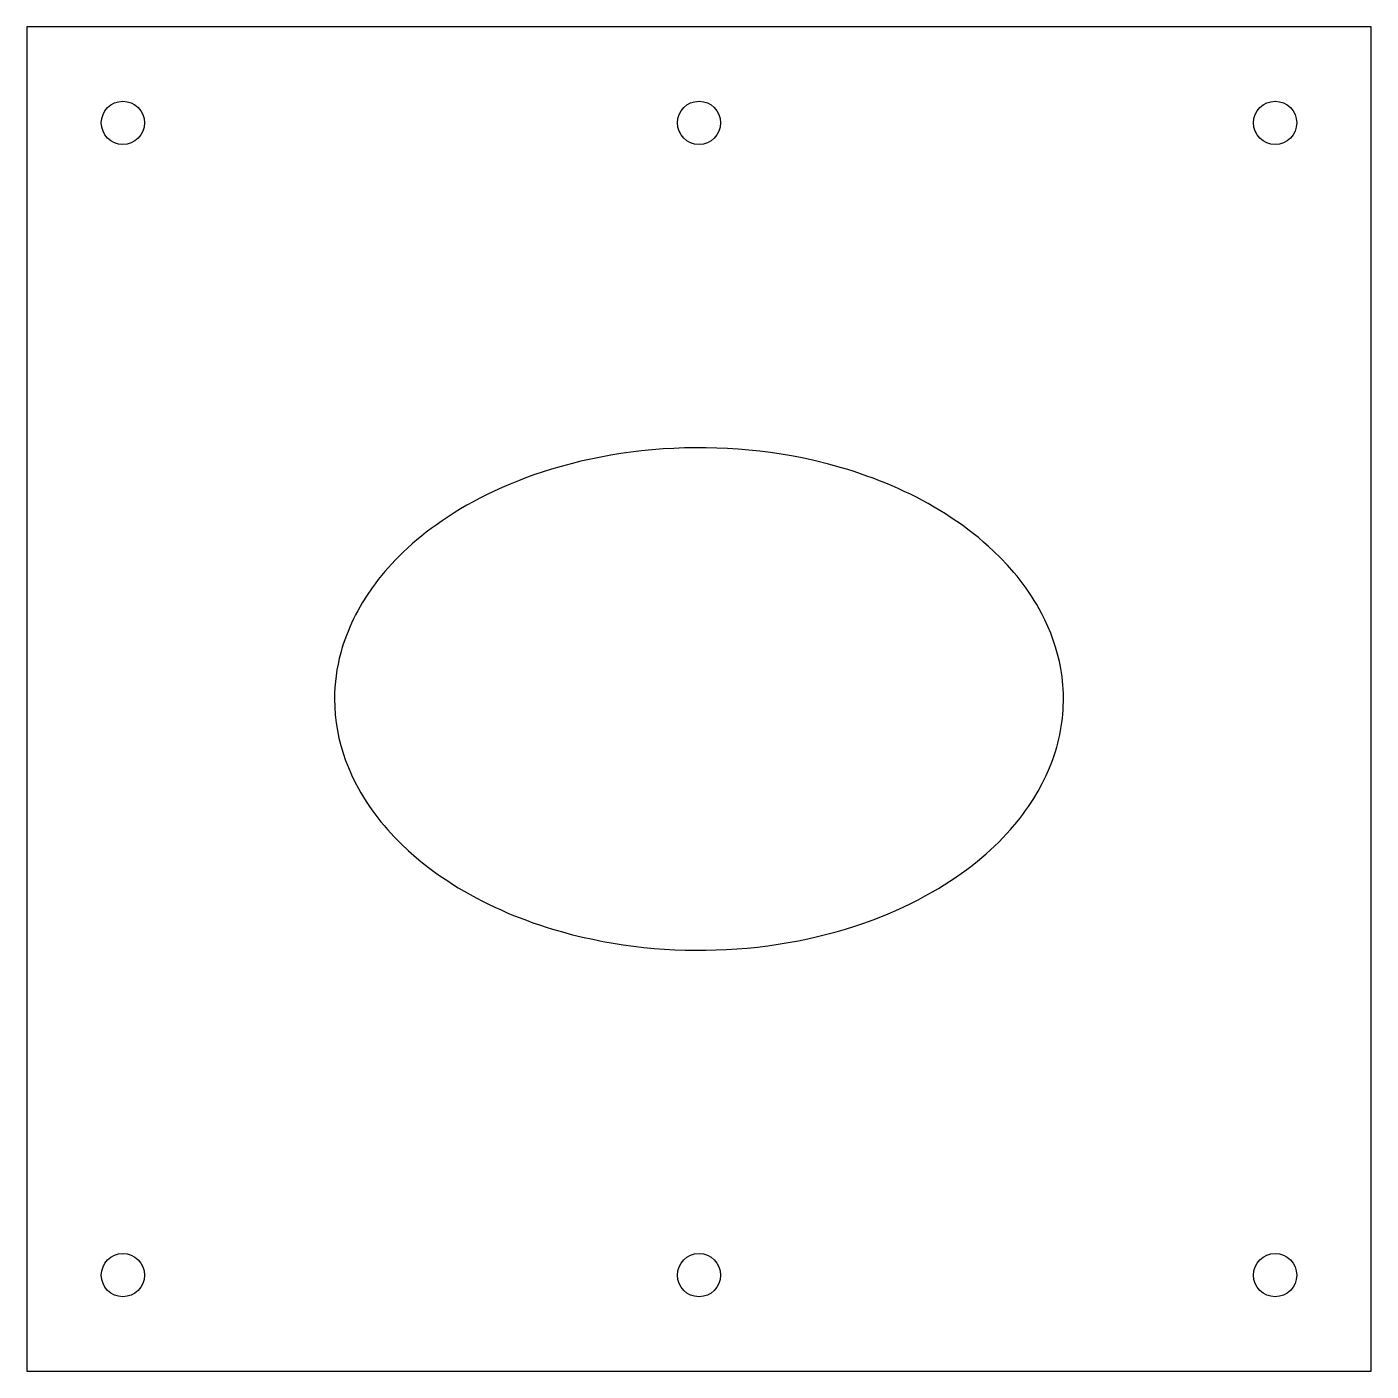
# Model space of a CAD drawing. Header units: millimetres. Extents: x -61 to 219, y -140 to 140.
import ezdxf

# ---------------------------------------------------------------- set-up
doc = ezdxf.new("R2010")
doc.units = ezdxf.units.MM

msp = doc.modelspace()

# ---------------------------------------------------------------- linework, layer by layer
at = {"color": 7, "linetype": 'Continuous', "lineweight": 25}
for centre in [(-41.44, 120), (78.56, 120), (198.56, 120), (-41.44, -120), (78.56, -120), (198.56, -120)]:
    msp.add_circle(centre, 4.5, dxfattribs=at)
at = {"layer": 'HEALED_HOLE'}
msp.add_lwpolyline([(2.68, -1.65), (2.79, -3.31), (2.98, -4.95), (3.24, -6.59), (3.57, -8.16), (3.96, -9.72), (4.42, -11.27), (4.95, -12.8), (5.53, -14.3), (6.18, -15.78), (6.87, -17.24), (7.63, -18.66), (8.14, -19.56), (8.68, -20.45), (9.23, -21.33), (9.81, -22.2), (10.41, -23.06), (11.02, -23.91), (11.66, -24.74), (12.31, -25.56), (12.98, -26.36), (13.66, -27.15), (14.36, -27.93), (15.07, -28.7), (16.54, -30.19), (18.05, -31.61), (19.13, -32.57), (20.22, -33.5), (21.34, -34.4), (22.48, -35.28), (23.63, -36.13), (24.81, -36.96), (26, -37.77), (27.2, -38.55), (28.42, -39.3), (29.65, -40.03), (30.9, -40.74), (32.16, -41.43), (33.43, -42.09), (34.72, -42.73), (36.01, -43.35), (37.32, -43.94), (38.63, -44.52), (39.95, -45.07), (41.28, -45.6), (42.62, -46.1), (43.97, -46.59), (45.33, -47.06), (46.69, -47.5), (48.06, -47.93), (50.13, -48.53), (52.21, -49.09), (54.31, -49.6), (56.42, -50.06), (58.53, -50.49), (60.66, -50.86), (62.79, -51.2), (64.93, -51.49), (67.07, -51.74), (69.22, -51.94), (71.37, -52.1), (73.52, -52.22), (75.68, -52.3), (77.84, -52.34), (79.99, -52.33), (82.15, -52.28), (84.3, -52.19), (86.45, -52.05), (88.6, -51.88), (90.75, -51.66), (92.89, -51.4), (95.03, -51.09), (97.16, -50.74), (99.28, -50.35), (101.25, -49.95), (103.22, -49.5), (105.18, -49.01), (107.14, -48.49), (109.08, -47.92), (111, -47.32), (112.92, -46.67), (114.81, -45.98), (116.41, -45.37), (117.99, -44.72), (119.56, -44.05), (121.12, -43.34), (122.66, -42.6), (124.19, -41.83), (125.7, -41.03), (127.19, -40.19), (128.42, -39.47), (129.63, -38.73), (130.83, -37.96), (132.01, -37.17), (133.18, -36.35), (134.33, -35.51), (135.46, -34.65), (136.57, -33.76), (137.48, -33), (138.38, -32.22), (139.26, -31.43), (140.13, -30.62), (140.98, -29.79), (141.82, -28.94), (142.63, -28.07), (143.43, -27.19), (144.74, -25.65), (145.37, -24.86), (145.98, -24.05), (146.58, -23.24), (147.17, -22.41), (147.73, -21.57), (148.28, -20.72), (149.2, -19.17), (150.06, -17.59), (150.85, -15.96), (151.58, -14.31), (151.91, -13.47), (152.23, -12.62), (152.53, -11.77), (152.81, -10.91), (153.06, -10.04), (153.3, -9.18), (153.52, -8.3), (153.71, -7.43), (153.87, -6.58), (154.02, -5.73), (154.14, -4.87), (154.25, -4.01), (154.33, -3.15), (154.4, -2.29), (154.44, -1.42), (154.46, -0.55), (154.47, 0.32), (154.45, 1.18), (154.41, 2.05), (154.35, 2.91), (154.28, 3.78), (154.18, 4.64), (154.06, 5.49), (153.92, 6.34), (153.62, 7.84), (153.26, 9.33), (152.84, 10.8), (152.36, 12.26), (151.83, 13.7), (151.24, 15.12), (150.6, 16.51), (149.91, 17.88), (149.42, 18.78), (148.91, 19.66), (148.38, 20.54), (147.83, 21.41), (147.26, 22.26), (146.68, 23.1), (146.07, 23.93), (145.45, 24.75), (144.81, 25.56), (144.15, 26.35), (142.79, 27.89), (141.38, 29.38), (139.92, 30.82), (138.89, 31.77), (137.84, 32.7), (136.76, 33.61), (135.66, 34.49), (134.55, 35.34), (133.42, 36.18), (132.27, 36.99), (131.11, 37.77), (129.93, 38.54), (128.74, 39.28), (127.53, 39.99), (126.31, 40.69), (125.08, 41.36), (123.84, 42.01), (122.58, 42.64), (121.32, 43.25), (120.04, 43.83), (118.76, 44.4), (117.47, 44.94), (116.17, 45.46), (114.86, 45.97), (113.54, 46.45), (112.22, 46.91), (110.89, 47.36), (109.55, 47.78), (108.21, 48.18), (105.51, 48.93), (102.79, 49.6), (100.05, 50.2), (97.85, 50.62), (95.64, 51), (93.43, 51.33), (91.2, 51.61), (88.97, 51.84), (86.74, 52.03), (84.5, 52.18), (82.26, 52.28), (80.02, 52.33), (77.78, 52.34), (75.54, 52.3), (73.3, 52.21), (71.06, 52.08), (68.83, 51.91), (66.6, 51.69), (64.37, 51.42), (62.28, 51.12), (60.19, 50.78), (58.11, 50.4), (56.04, 49.98), (53.97, 49.52), (51.92, 49.01), (49.87, 48.46), (47.84, 47.86), (46.1, 47.32), (44.37, 46.73), (42.65, 46.11), (40.94, 45.46), (39.25, 44.78), (37.57, 44.05), (35.9, 43.3), (34.26, 42.51), (32.9, 41.81), (31.55, 41.1), (30.21, 40.36), (28.89, 39.59), (27.59, 38.79), (26.3, 37.97), (25.03, 37.12), (23.79, 36.24), (22.76, 35.49), (21.75, 34.72), (20.76, 33.93), (19.78, 33.12), (18.81, 32.29), (17.87, 31.44), (16.94, 30.57), (16.03, 29.69), (15.28, 28.92), (14.55, 28.14), (13.83, 27.35), (13.12, 26.54), (12.43, 25.71), (11.76, 24.87), (11.11, 24.02), (10.48, 23.16), (9.41, 21.61), (8.41, 20), (7.47, 18.36), (7.03, 17.52), (6.6, 16.68), (6.2, 15.82), (5.81, 14.96), (5.45, 14.09), (5.1, 13.21), (4.77, 12.32), (4.47, 11.43), (4.19, 10.53), (3.93, 9.62), (3.63, 8.45), (3.37, 7.26), (3.15, 6.06), (2.97, 4.85), (2.83, 3.64), (2.72, 2.43), (2.66, 1.21), (2.64, 0)], close=True, dxfattribs=at)
at = {"layer": 'OuterContour'}
msp.add_lwpolyline([(-61.44, -140), (218.56, -140), (218.56, 140), (-61.44, 140)], close=True, dxfattribs=at)

doc.saveas('drawing.dxf')
